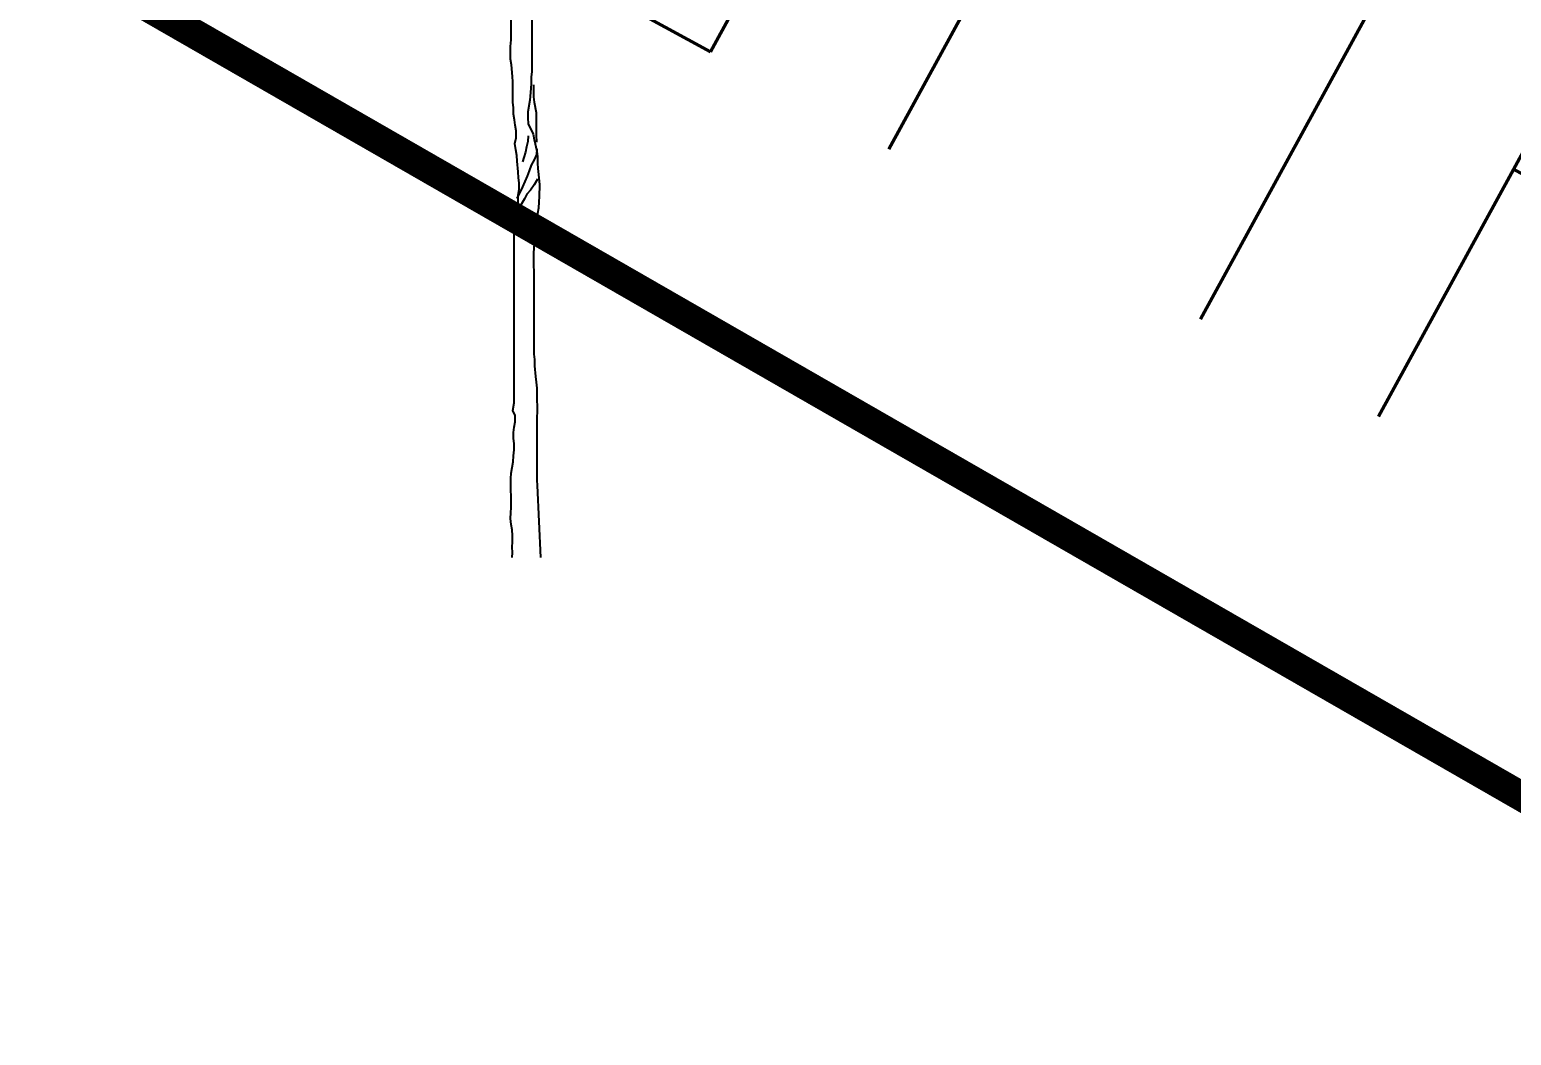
# Model space of a CAD drawing. Header units: inches. Extents: x 350994 to 353538, y 1581369 to 1583842.
# Drawn here: x 351491.31 to 351496.32, y 1583713.19 to 1583716.59 of the extents above; entities that cross this region are included whole.
import ezdxf
from ezdxf.enums import TextEntityAlignment as Align

# ---------------------------------------------------------------- set-up
doc = ezdxf.new("R2010")
doc.units = ezdxf.units.IN
doc.header["$MEASUREMENT"] = 0
doc.linetypes.add('1', pattern=[0])
doc.layers.add("ROAD'S", color=1, linetype='1')
doc.layers.add('TREE', color=81, linetype='1')
doc.styles.add('ROMANS', font='ROMANS.shx')

# ---------------------------------------------------------------- blocks, each defined once
blk = doc.blocks.new('TREE_4')
at = {"color": 94}
for points in [[(-2.9, -31.8), (0, 0), (-2.9, 31.8), (0.1, 63.6), (0.1, 101.2), (-2.8, 135.9), (-8.5, 167.7), (-11.4, 202.4), (-11.3, 237.1), (-8.4, 268.9), (-8.4, 338.3), (-11.2, 370.1), (-11.2, 442.4), (-8.2, 474.2), (3.4, 543.6), (6.3, 578.3), (9.2, 615.8), (9.3, 650.5), (6.4, 685.2), (6.4, 719.9), (9.4, 751.7), (15.2, 783.5), (15.2, 821.1), (0.8, 850), (9.5, 896.3), (10, 1900.6), (12.9, 1935.3), (24.6, 1998.9), (33.3, 2036.5), (33.4, 2143.5), (39.2, 2178.2), (39.2, 2215.8), (36.4, 2247.6), (33.5, 2282.3), (27.8, 2345.9), (24.9, 2380.6), (19.2, 2415.3), (13.4, 2452.9), (22.1, 2487.6), (22.2, 2528), (16.4, 2562.7), (10.7, 2594.5), (4.9, 2629.3), (4.9, 2666.8), (2.1, 2701.5), (2.2, 2823), (-0.7, 2854.8), (-6.4, 2924.2), (-12.1, 2958.9), (-12.1, 3034), (-9.1, 3074.5), (-8.9, 3329)], [(115.3, 3216.1), (115, 2883.6), (112.1, 2851.8), (112.1, 2814.2), (109.1, 2782.4), (103.3, 2713), (91.7, 2643.6), (91.6, 2606), (94.5, 2571.3), (123.3, 2507.7), (129.1, 2475.9), (146.4, 2406.5), (149.2, 2371.8), (149.2, 2334.2), (152.1, 2302.4), (154.9, 2267.7), (160.7, 2204.1), (160.6, 2134.7), (157.7, 2102.9), (154.7, 2065.3), (148.9, 2033.5), (143.1, 1969.9), (140.2, 1932.3), (134.3, 1897.6), (128.5, 1828.2), (125.6, 1790.7), (125.5, 1718.4), (128.4, 1686.6), (128.3, 1188.2), (131.2, 1156.4), (131.1, 1118.8), (136.9, 1055.2), (142.6, 1020.5), (145.5, 985.8), (145.4, 910.6), (148.3, 878.8), (148.2, 844.1), (145.3, 809.4), (145, 433.6), (147.8, 401.8), (167.8, -30.6)], [(126.5, 2805.5), (126.4, 2733.2), (129.3, 2701.4), (140.8, 2637.8), (140.7, 2499), (143.5, 2467.2), (143.5, 2461.4)], [(94.4, 2499.1), (91.5, 2464.4), (82.8, 2432.6), (77, 2400.8), (68.3, 2369), (59.6, 2343)], [(146.4, 2420.9), (143.5, 2386.3), (129, 2354.5), (111.6, 2322.7), (100, 2288), (88.4, 2256.2), (59.4, 2192.6), (45, 2163.7), (30.5, 2131.9), (24.7, 2123.3)], [(149.1, 2238.8), (128.8, 2204.1), (108.6, 2172.3), (85.4, 2149.2), (70.9, 2120.3), (53.6, 2091.4), (42, 2071.2)]]:
    blk.add_lwpolyline(points, dxfattribs=at)

msp = doc.modelspace()

# ---------------------------------------------------------------- linework, layer by layer
at = {"layer": "ROAD'S", "lineweight": 5, "const_width": 0.1}
msp.add_lwpolyline([(351407.7116, 1583771.9564), (351410.3123, 1583760.7146), (351413.7827, 1583755.2624), (351418.7633, 1583751.537), (351442.4667, 1583741.7136), (351471.404, 1583728.3346), (351502.6796, 1583710.3598), (351506.0072, 1583706.3587), (351506.0072, 1583702.9013), (351506.0072, 1583702.9013), (351506.0072, 1583702.9013), (351478.923, 1583606.2768), (351449.6558, 1583503.707), (351424.2244, 1583415.1413), (351424.2244, 1583415.1413), (351421.5522, 1583405.513)], dxfattribs=at)

# ---------------------------------------------------------------- block references
at = {"layer": 'TREE', "lineweight": 5, "xscale": 0.0005632341344607994, "yscale": 0.0005632341490127146, "zscale": 0.0005632341444477617}
msp.add_blockref('TREE_4', (351492.9419, 1583714.8217), dxfattribs=at)

# ---------------------------------------------------------------- texts
at = {"layer": "ROAD'S", "color": 0, "lineweight": 9, "style": 'ROMANS'}
msp.add_text('ADHUR PALLE', height=2, rotation=151.357, dxfattribs=at).set_placement((351492.6609, 1583718.1713), align=Align.MIDDLE_CENTER)

doc.saveas('drawing.dxf')
